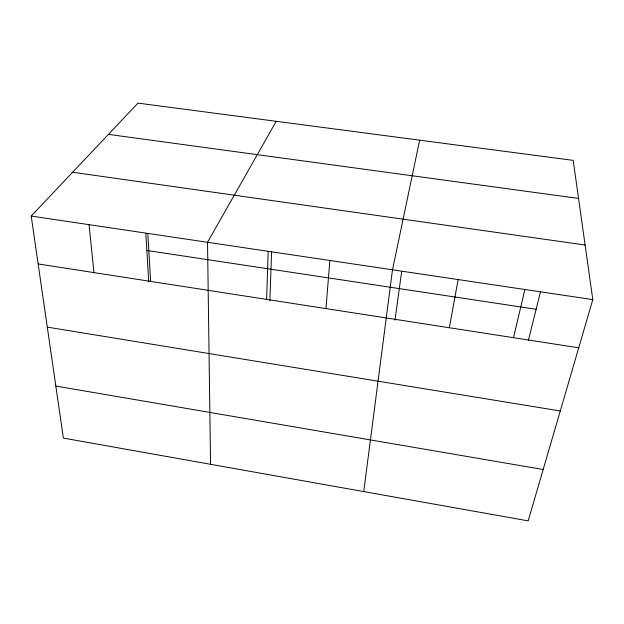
<?xml version="1.0" encoding="UTF-8"?>
<svg xmlns="http://www.w3.org/2000/svg" width="624" height="624" viewBox="0 0 624 624"><rect width="100%" height="100%" fill="white"/><g stroke="black" fill="none" stroke-linecap="round" stroke-linejoin="round"><path stroke-width="0.94" d="M266.62 299.395L268.187 251.316M269.872 300.784L271.619 251.222M325.97 308.599L329.839 260.489M363.73 491.587L392.496 269.81L419.648 140.174M394.984 320.198L401.653 271.526M449.358 327.74L458.125 279.575M513.505 337.693L524.885 289.505M528.341 340.579L540.47 291.868M592.8 299.606L528.177 520.876L63.367 438.087L31.2 216.06L137.982 103.124L573.199 160.368L592.8 299.606L31.2 216.06M276.214 121.306L207.527 242.291L210.561 464.303M108.428 134.378L578.557 198.432M72.634 172.24L585.117 245.021M146.851 250.474L536.133 309.278M38.142 263.952L578.721 347.81M47.291 327.116L560.274 410.974M55.825 386.045L543.176 469.513M89.053 224.663L93.959 272.61M147.818 233.407L150.634 281.401M145.829 233.462L148.746 281.978"/></g></svg>
